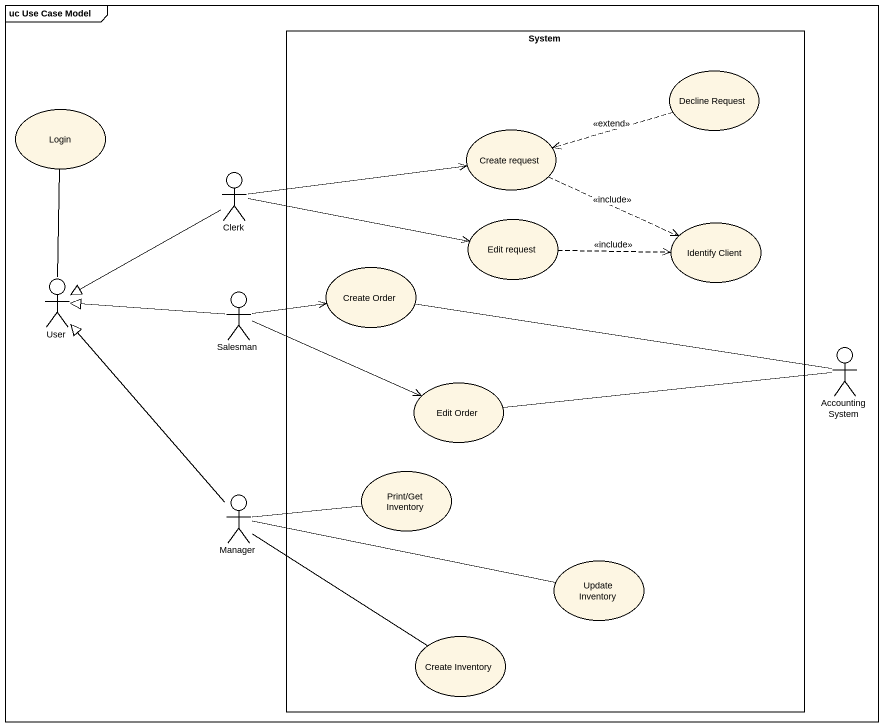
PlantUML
@startuml
mainframe uc Use Case Model
rectangle System {
  usecase "Decline Request" as Decline_Request
  usecase "Create request" as Create_request
  usecase "Edit request" as Edit_request
  usecase "Identify Client" as Identify_Client
  usecase "Create Order" as Create_Order
  usecase "Edit Order" as Edit_Order
  usecase "Print/Get Inventory" as Print_Get_Inventory
  usecase "Update Inventory" as Update_Inventory
  usecase "Create Inventory" as Create_Inventory
}
usecase Login
actor Clerk
actor User
actor Salesman
actor "Accounting System" as Accounting_System
actor Manager
Decline_Request .left.> Create_request : <<extend>>
Create_request .right.> Identify_Client : <<include>>
Clerk -right-> Create_request
Clerk -right-> Edit_request
Clerk --|> User
Edit_request .right.> Identify_Client : <<include>>
User -up- Login
Salesman -left-|> User
Salesman -right-> Create_Order
Salesman -right-> Edit_Order
Accounting_System -left- Create_Order
Accounting_System -left- Edit_Order
Manager -up-|> User
Manager -right- Print_Get_Inventory
Manager -right- Update_Inventory
Manager -- Create_Inventory
@enduml
